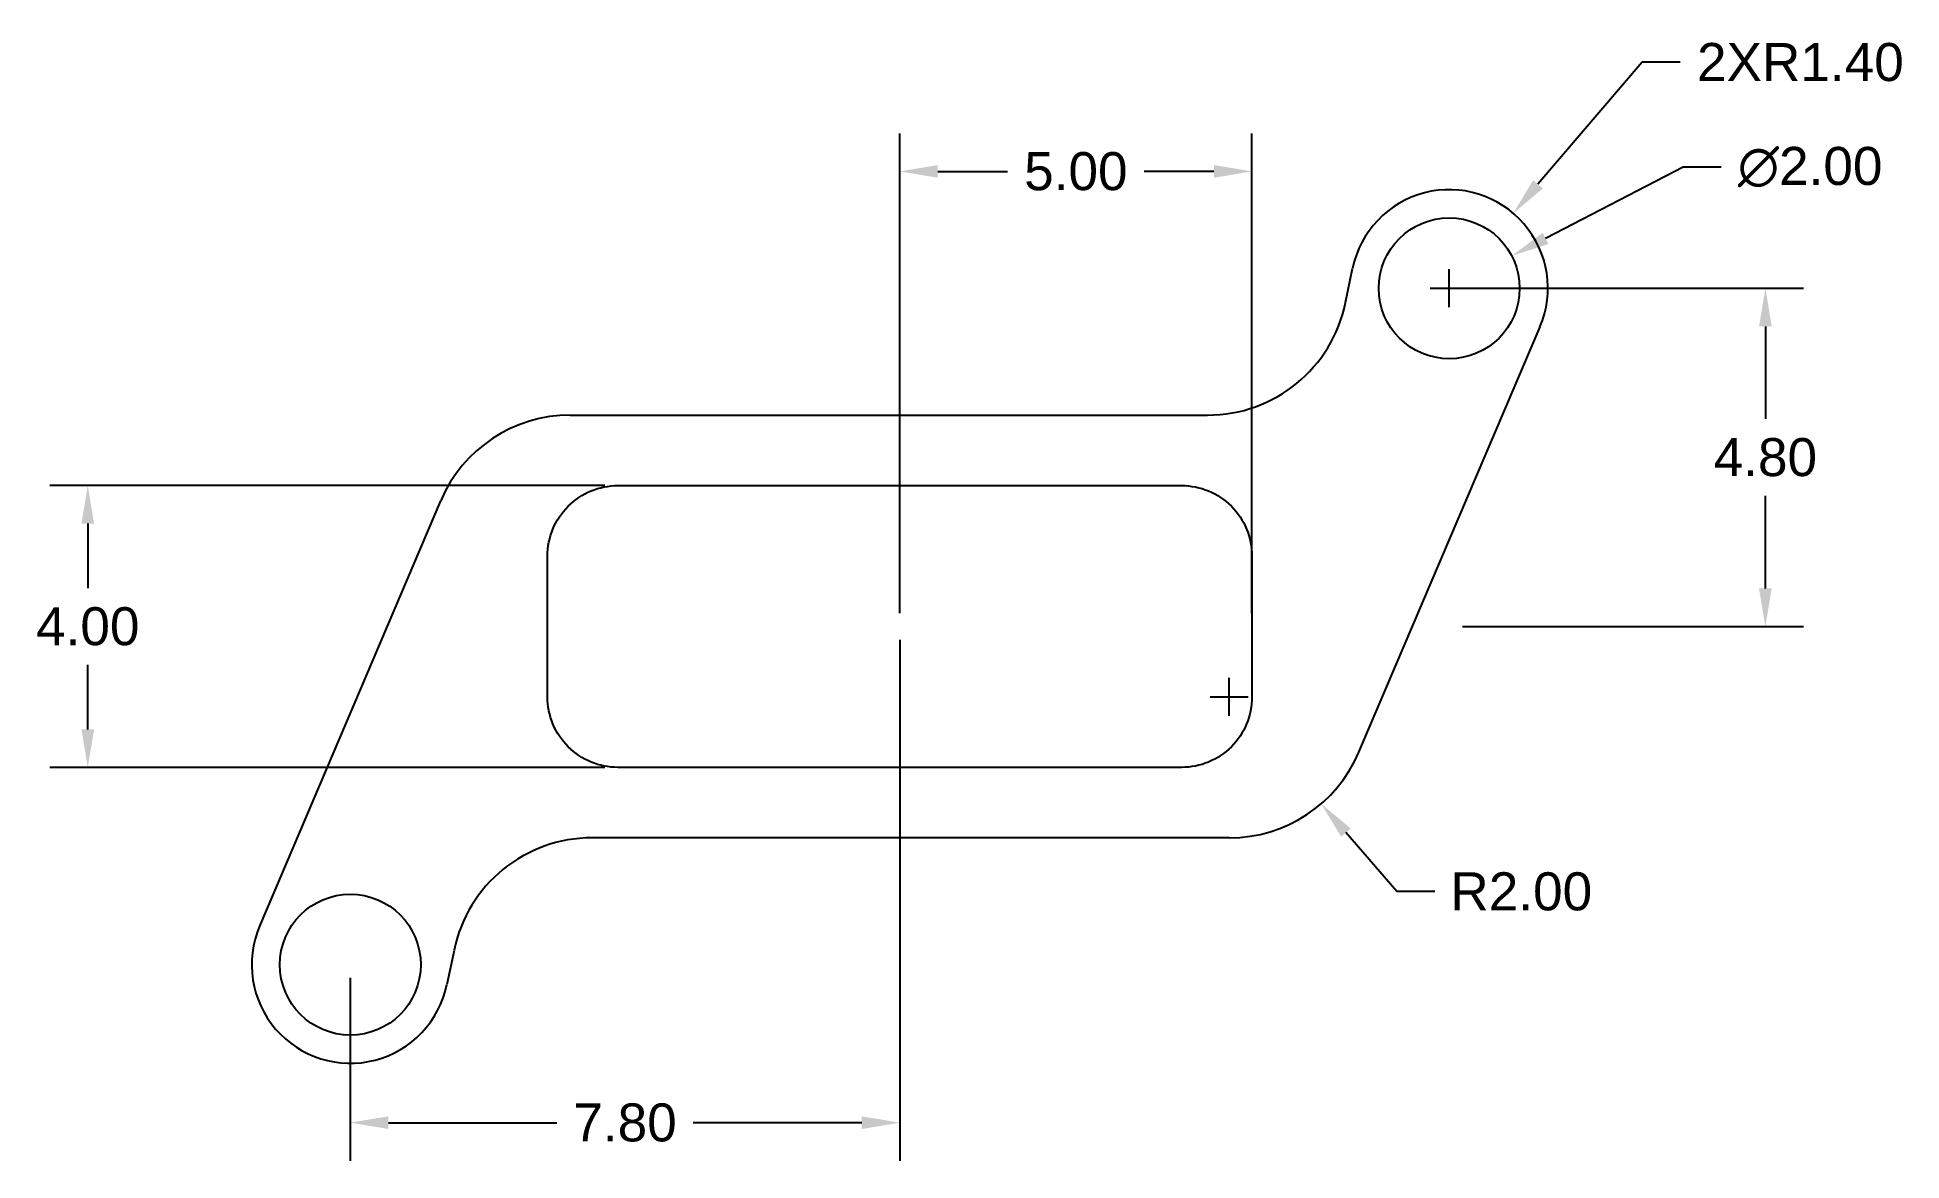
# Model space of a CAD drawing. Header units: millimetres. Extents: x 8.3 to 34.8, y 7.9 to 23.9.
import ezdxf

# ---------------------------------------------------------------- set-up
doc = ezdxf.new("R2010")
doc.units = ezdxf.units.MM
doc.header["$MEASUREMENT"] = 0
doc.styles.get("Standard").update_dxf_attribs({"font": 'arial.ttf'})
doc.dimstyles.get("Standard").update_dxf_attribs({"dimscale": 3, "dimtxt": 0.18, "dimasz": 0.18, "dimexe": 0.18, "dimexo": 0.0625, "dimgap": 0.09, "dimtad": 0, "dimtih": 1, "dimtoh": 1, "dimzin": 0, "dimdsep": 46, "dimtxsty": 'Standard', "dimcen": 0.09, "dimadec": 0, "dimazin": 0, "dimtfac": 1, "dimtofl": 0, "dimtmove": 0, "dimatfit": 3, "dimfxl": 1, "dimtolj": 1, "dimtzin": 0, "dimarcsym": 0})

# ---------------------------------------------------------------- blocks, each defined once
blk = doc.blocks.new('*D1')
at = {"color": 0, "lineweight": -2, "transparency": 16777216}
for p, q in [((20.578, 15.692), (20.578, 22.504)), ((25.578, 15.692), (25.578, 22.504)), ((21.118, 21.964), (22.108, 21.964)), ((25.038, 21.964), (24.049, 21.964))]:
    blk.add_line(p, q, dxfattribs=at)
at = {"color": 0, "transparency": 16777216}
for points in [[(21.118, 22.054), (21.118, 21.874), (20.578, 21.964)], [(25.038, 22.054), (25.038, 21.874), (25.578, 21.964)]]:
    blk.add_solid(points, dxfattribs=at)
at = {"layer": 'Defpoints', "color": 0, "transparency": 16777216}
for p in [(25.578, 21.964), (20.578, 15.505), (25.578, 15.505)]:
    blk.add_point(p, dxfattribs=at)
at = {"color": 0, "transparency": 16777216, "insert": (23.078, 21.964), "char_height": 0.54, "attachment_point": 5}
blk.add_mtext('\\A1;5.00', dxfattribs=at)
blk = doc.blocks.new('*D2')
at = {"color": 0, "lineweight": -2, "transparency": 16777216}
for p, q in [((16.391, 17.505), (8.511, 17.505)), ((9.051, 16.965), (9.051, 16.05)), ((9.051, 14.045), (9.051, 14.959)), ((16.391, 13.505), (8.511, 13.505))]:
    blk.add_line(p, q, dxfattribs=at)
at = {"color": 0, "transparency": 16777216}
for points in [[(8.961, 16.965), (9.141, 16.965), (9.051, 17.505)], [(8.961, 14.045), (9.141, 14.045), (9.051, 13.505)]]:
    blk.add_solid(points, dxfattribs=at)
at = {"layer": 'Defpoints', "color": 0, "transparency": 16777216}
for p in [(16.578, 17.505), (9.051, 13.505), (16.578, 13.505)]:
    blk.add_point(p, dxfattribs=at)
at = {"color": 0, "transparency": 16777216, "insert": (9.051, 15.505), "char_height": 0.54, "attachment_point": 5}
blk.add_mtext('\\A1;4.00', dxfattribs=at)
blk = doc.blocks.new('*D3')
at = {"color": 0, "lineweight": -2, "transparency": 16777216}
for p, q in [((31.698, 22.024), (29.746, 21.013)), ((32.238, 22.024), (31.698, 22.024)), ((28.378, 20.035), (28.378, 20.575)), ((28.108, 20.305), (28.648, 20.305))]:
    blk.add_line(p, q, dxfattribs=at)
at = {"color": 0, "transparency": 16777216}
blk.add_solid([(29.705, 21.093), (29.787, 20.933), (29.266, 20.765)], dxfattribs=at)
at = {"layer": 'Defpoints', "color": 0, "transparency": 16777216}
for p in [(29.266, 20.765), (27.491, 19.845)]:
    blk.add_point(p, dxfattribs=at)
at = {"color": 0, "transparency": 16777216, "insert": (33.502, 22.024), "char_height": 0.54, "attachment_point": 5}
blk.add_mtext('\\A1;∅2.00', dxfattribs=at)
blk = doc.blocks.new('*D4')
at = {"color": 0, "lineweight": -2, "transparency": 16777216}
for p, q in [((31.115, 23.513), (29.637, 21.781)), ((31.655, 23.513), (31.115, 23.513)), ((28.378, 20.035), (28.378, 20.575)), ((28.108, 20.305), (28.648, 20.305))]:
    blk.add_line(p, q, dxfattribs=at)
at = {"color": 0, "transparency": 16777216}
blk.add_solid([(29.569, 21.839), (29.706, 21.722), (29.287, 21.37)], dxfattribs=at)
at = {"layer": 'Defpoints', "color": 0, "transparency": 16777216}
for p in [(29.287, 21.37), (28.378, 20.305)]:
    blk.add_point(p, dxfattribs=at)
at = {"color": 0, "transparency": 16777216, "insert": (33.363, 23.513), "char_height": 0.54, "attachment_point": 5}
blk.add_mtext('\\A1;2XR1.40', dxfattribs=at)
blk = doc.blocks.new('*D5')
at = {"color": 0, "lineweight": -2, "transparency": 16777216}
for p, q in [((25.256, 14.235), (25.256, 14.775)), ((24.986, 14.505), (25.526, 14.505)), ((27.632, 11.742), (26.912, 12.579)), ((28.172, 11.742), (27.632, 11.742))]:
    blk.add_line(p, q, dxfattribs=at)
at = {"color": 0, "transparency": 16777216}
blk.add_solid([(26.981, 12.637), (26.844, 12.52), (26.56, 12.988)], dxfattribs=at)
at = {"layer": 'Defpoints', "color": 0, "transparency": 16777216}
for p in [(25.256, 14.505), (26.56, 12.988)]:
    blk.add_point(p, dxfattribs=at)
at = {"color": 0, "transparency": 16777216, "insert": (29.401, 11.742), "char_height": 0.54, "attachment_point": 5}
blk.add_mtext('\\A1;R2.00', dxfattribs=at)
blk = doc.blocks.new('*D6')
at = {"color": 0, "lineweight": -2, "transparency": 16777216}
for p, q in [((20.578, 15.317), (20.578, 7.922)), ((12.778, 10.517), (12.778, 7.922)), ((13.318, 8.462), (15.71, 8.462)), ((20.038, 8.462), (17.647, 8.462))]:
    blk.add_line(p, q, dxfattribs=at)
at = {"color": 0, "transparency": 16777216}
for points in [[(13.318, 8.552), (13.318, 8.372), (12.778, 8.462)], [(20.038, 8.552), (20.038, 8.372), (20.578, 8.462)]]:
    blk.add_solid(points, dxfattribs=at)
at = {"layer": 'Defpoints', "color": 0, "transparency": 16777216}
for p in [(20.578, 15.505), (12.778, 10.705), (20.578, 8.462)]:
    blk.add_point(p, dxfattribs=at)
at = {"color": 0, "transparency": 16777216, "insert": (16.678, 8.462), "char_height": 0.54, "attachment_point": 5}
blk.add_mtext('\\A1;7.80', dxfattribs=at)
blk = doc.blocks.new('*D7')
at = {"color": 0, "lineweight": -2, "transparency": 16777216}
for p, q in [((28.566, 20.305), (33.406, 20.305)), ((32.866, 19.765), (32.866, 18.45)), ((32.866, 16.045), (32.866, 17.359)), ((28.566, 15.505), (33.406, 15.505))]:
    blk.add_line(p, q, dxfattribs=at)
at = {"color": 0, "transparency": 16777216}
for points in [[(32.776, 19.765), (32.956, 19.765), (32.866, 20.305)], [(32.776, 16.045), (32.956, 16.045), (32.866, 15.505)]]:
    blk.add_solid(points, dxfattribs=at)
at = {"layer": 'Defpoints', "color": 0, "transparency": 16777216}
for p in [(28.378, 20.305), (28.378, 15.505), (32.866, 15.505)]:
    blk.add_point(p, dxfattribs=at)
at = {"color": 0, "transparency": 16777216, "insert": (32.866, 17.905), "char_height": 0.54, "attachment_point": 5}
blk.add_mtext('\\A1;4.80', dxfattribs=at)

msp = doc.modelspace()

# ---------------------------------------------------------------- linework, layer by layer
for p, q in [((26.907, 20.101), (27.007, 20.587)), ((27.096, 13.721), (29.667, 19.756)), ((15.901, 18.505), (24.948, 18.505)), ((14.06, 17.288), (11.49, 11.253)), ((25.256, 12.505), (16.209, 12.505)), ((14.25, 10.908), (14.15, 10.422))]:
    msp.add_line(p, q)
msp.add_lwpolyline([(16.578, 17.505), (24.578, 17.505, -0.414214), (25.578, 16.505), (25.578, 14.505, -0.414214), (24.578, 13.505), (16.578, 13.505, -0.414214), (15.578, 14.505), (15.578, 16.505, -0.414214)], format="xyb", close=True)
for centre in [(28.378, 20.305), (12.778, 10.705)]:
    msp.add_circle(centre, 1)
for centre, radius, start, end in [((28.378, 20.305), 1.4, 336.9331, 168.3651), ((24.948, 20.505), 2, 270, 348.3651), ((15.901, 16.505), 2, 90, 156.9331), ((25.256, 14.505), 2, 270, 336.9331), ((16.209, 10.505), 2, 90, 168.3651), ((12.778, 10.705), 1.4, 156.9331, 348.3651)]:
    msp.add_arc(centre, radius, start, end)

# ---------------------------------------------------------------- dimensions: what is measured, and where the dimension line sits
dim = msp.add_radius_dim(center=(28.378, 20.305), mpoint=(29.287, 21.37), text='2X<>', dimstyle='Standard')
dim.commit()
dim.dimension.update_dxf_attribs({"geometry": '*D4', "text_midpoint": (33.363, 23.513), "dimtype": 164})
for base, p1, p2, picture, middle in [((25.578, 21.964), (20.578, 15.505), (25.578, 15.505), '*D1', (23.078, 21.964)), ((20.578, 8.462), (12.778, 10.705), (20.578, 15.505), '*D6', (16.678, 8.462))]:
    dim = msp.add_linear_dim(base=base, p1=p1, p2=p2, dimstyle='Standard')
    dim.commit()
    dim.dimension.update_dxf_attribs({"geometry": picture, "text_midpoint": middle})
dim = msp.add_diameter_dim_2p(p1=(27.491, 19.845), p2=(29.266, 20.765), dimstyle='Standard')
dim.commit()
dim.dimension.update_dxf_attribs({"geometry": '*D3', "text_midpoint": (33.502, 22.024), "dimtype": 163})
for base, p1, p2, picture, middle in [((32.866, 15.505), (28.378, 20.305), (28.378, 15.505), '*D7', (32.866, 17.905)), ((9.051, 13.505), (16.578, 17.505), (16.578, 13.505), '*D2', (9.051, 15.505))]:
    dim = msp.add_linear_dim(base=base, p1=p1, p2=p2, angle=90, dimstyle='Standard')
    dim.commit()
    dim.dimension.update_dxf_attribs({"geometry": picture, "text_midpoint": middle})
dim = msp.add_radius_dim(center=(25.256, 14.505), mpoint=(26.56, 12.988), dimstyle='Standard')
dim.commit()
dim.dimension.update_dxf_attribs({"geometry": '*D5', "text_midpoint": (29.401, 11.742), "dimtype": 164})

doc.saveas('drawing.dxf')
